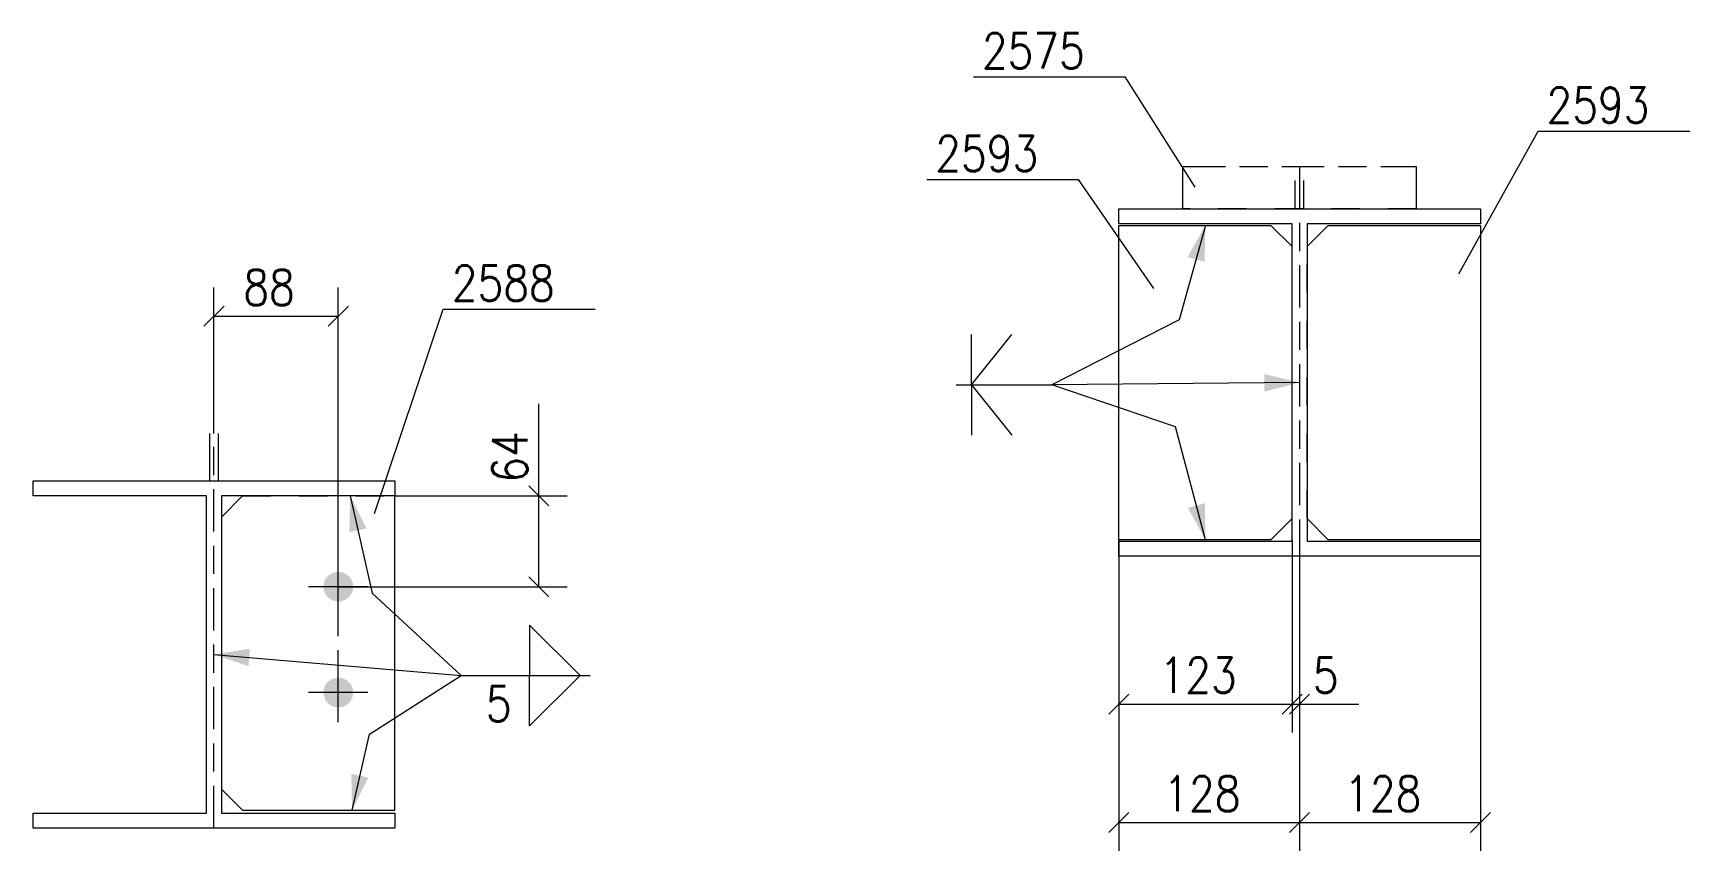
# Model space of a CAD drawing. Header units: millimetres. Extents: x 5 to 846, y 5 to 599.
# Drawn here: x 167.1 to 284.3, y 127.2 to 185.1 of the extents above; entities that cross this region are included whole.
import ezdxf

# ---------------------------------------------------------------- set-up
doc = ezdxf.new("R2010")
doc.units = ezdxf.units.MM
for name, pattern in [('XKITLINE00', [0]), ('XKITLINE02', [4, 2, -2]), ('XKITLINE06', [7, 3, -1, 2, -1])]:
    doc.linetypes.add(name, pattern=pattern)
for name, color, linetype, lineweight in [('Cota', 4, 'Continuous', 0), ('Marca da peça', 2, 'Continuous', 0), ('Objeto gráfico', 3, 'Continuous', 0), ('Parafuso', 3, 'Continuous', 0), ('Peça', 2, 'Continuous', 0), ('Solda', 1, 'Continuous', 0)]:
    doc.layers.add(name, color=color, linetype=linetype, lineweight=lineweight)
doc.styles.add('ROMANS', font='ROMANS__.TTF')
doc.styles.add('SIMPLEX', font='SIMPLEX_.TTF')

msp = doc.modelspace()

# ---------------------------------------------------------------- hatches: boundary and pattern name
at = {"layer": 'Parafuso'}
for points in [[(187.6, 145.95), (187.6, 145.97), (187.6, 146), (187.61, 146.02), (187.61, 146.05), (187.61, 146.08), (187.62, 146.1), (187.62, 146.13), (187.63, 146.15), (187.63, 146.18), (187.64, 146.2), (187.65, 146.23), (187.65, 146.25), (187.66, 146.27), (187.67, 146.3), (187.68, 146.32), (187.69, 146.35), (187.7, 146.37), (187.71, 146.39), (187.72, 146.42), (187.74, 146.44), (187.75, 146.46), (187.76, 146.48), (187.78, 146.5), (187.79, 146.53), (187.81, 146.55), (187.82, 146.57), (187.84, 146.59), (187.86, 146.61), (187.87, 146.63), (187.89, 146.65), (187.91, 146.66), (187.93, 146.68), (187.95, 146.7), (187.96, 146.72), (187.98, 146.73), (188, 146.75), (188.03, 146.76), (188.05, 146.78), (188.07, 146.79), (188.09, 146.81), (188.11, 146.82), (188.13, 146.83), (188.16, 146.85), (188.18, 146.86), (188.2, 146.87), (188.23, 146.88), (188.25, 146.89), (188.27, 146.9), (188.3, 146.91), (188.32, 146.92), (188.35, 146.93), (188.37, 146.93), (188.4, 146.94), (188.42, 146.95), (188.45, 146.95), (188.47, 146.96), (188.5, 146.96), (188.52, 146.96), (188.55, 146.97), (188.57, 146.97), (188.6, 146.97), (188.62, 146.97), (188.65, 146.97), (188.68, 146.97), (188.7, 146.97), (188.73, 146.97), (188.75, 146.97), (188.78, 146.96), (188.8, 146.96), (188.83, 146.96), (188.86, 146.95), (188.88, 146.95), (188.91, 146.94), (188.93, 146.93), (188.96, 146.93), (188.98, 146.92), (189, 146.91), (189.03, 146.9), (189.05, 146.89), (189.08, 146.88), (189.1, 146.87), (189.12, 146.86), (189.15, 146.85), (189.17, 146.83), (189.19, 146.82), (189.21, 146.81), (189.23, 146.79), (189.26, 146.78), (189.28, 146.76), (189.3, 146.75), (189.32, 146.73), (189.34, 146.72), (189.36, 146.7), (189.37, 146.68), (189.39, 146.66), (189.41, 146.65), (189.43, 146.63), (189.45, 146.61), (189.46, 146.59), (189.48, 146.57), (189.49, 146.55), (189.51, 146.53), (189.52, 146.5), (189.54, 146.48), (189.55, 146.46), (189.56, 146.44), (189.58, 146.42), (189.59, 146.39), (189.6, 146.37), (189.61, 146.35), (189.62, 146.32), (189.63, 146.3), (189.64, 146.27), (189.65, 146.25), (189.66, 146.23), (189.66, 146.2), (189.67, 146.18), (189.68, 146.15), (189.68, 146.13), (189.69, 146.1), (189.69, 146.08), (189.69, 146.05), (189.7, 146.02), (189.7, 146), (189.7, 145.97), (189.7, 145.95), (189.7, 145.92), (189.7, 145.9), (189.7, 145.87), (189.7, 145.84), (189.7, 145.82), (189.69, 145.79), (189.69, 145.77), (189.69, 145.74), (189.68, 145.72), (189.68, 145.69), (189.67, 145.67), (189.66, 145.64), (189.66, 145.62), (189.65, 145.59), (189.64, 145.57), (189.63, 145.54), (189.62, 145.52), (189.61, 145.5), (189.6, 145.47), (189.59, 145.45), (189.58, 145.43), (189.56, 145.4), (189.55, 145.38), (189.54, 145.36), (189.52, 145.34), (189.51, 145.32), (189.49, 145.3), (189.48, 145.28), (189.46, 145.25), (189.45, 145.24), (189.43, 145.22), (189.41, 145.2), (189.39, 145.18), (189.37, 145.16), (189.36, 145.14), (189.34, 145.13), (189.32, 145.11), (189.3, 145.09), (189.28, 145.08), (189.26, 145.06), (189.23, 145.05), (189.21, 145.03), (189.19, 145.02), (189.17, 145.01), (189.15, 144.99), (189.12, 144.98), (189.1, 144.97), (189.08, 144.96), (189.05, 144.95), (189.03, 144.94), (189, 144.93), (188.98, 144.92), (188.96, 144.92), (188.93, 144.91), (188.91, 144.9), (188.88, 144.9), (188.86, 144.89), (188.83, 144.89), (188.8, 144.88), (188.78, 144.88), (188.75, 144.88), (188.73, 144.87), (188.7, 144.87), (188.68, 144.87), (188.65, 144.87), (188.62, 144.87), (188.6, 144.87), (188.57, 144.87), (188.55, 144.88), (188.52, 144.88), (188.5, 144.88), (188.47, 144.89), (188.45, 144.89), (188.42, 144.9), (188.4, 144.9), (188.37, 144.91), (188.35, 144.92), (188.32, 144.92), (188.3, 144.93), (188.27, 144.94), (188.25, 144.95), (188.23, 144.96), (188.2, 144.97), (188.18, 144.98), (188.16, 144.99), (188.13, 145.01), (188.11, 145.02), (188.09, 145.03), (188.07, 145.05), (188.05, 145.06), (188.03, 145.08), (188, 145.09), (187.98, 145.11), (187.96, 145.13), (187.95, 145.14), (187.93, 145.16), (187.91, 145.18), (187.89, 145.2), (187.87, 145.22), (187.86, 145.24), (187.84, 145.25), (187.82, 145.28), (187.81, 145.3), (187.79, 145.32), (187.78, 145.34), (187.76, 145.36), (187.75, 145.38), (187.74, 145.4), (187.72, 145.43), (187.71, 145.45), (187.7, 145.47), (187.69, 145.5), (187.68, 145.52), (187.67, 145.54), (187.66, 145.57), (187.65, 145.59), (187.65, 145.62), (187.64, 145.64), (187.63, 145.67), (187.63, 145.69), (187.62, 145.72), (187.62, 145.74), (187.61, 145.77), (187.61, 145.79), (187.61, 145.82), (187.6, 145.84), (187.6, 145.87), (187.6, 145.9), (187.6, 145.92)], [(187.6, 138.45), (187.6, 138.47), (187.6, 138.5), (187.61, 138.52), (187.61, 138.55), (187.61, 138.58), (187.62, 138.6), (187.62, 138.63), (187.63, 138.65), (187.63, 138.68), (187.64, 138.7), (187.65, 138.73), (187.65, 138.75), (187.66, 138.77), (187.67, 138.8), (187.68, 138.82), (187.69, 138.85), (187.7, 138.87), (187.71, 138.89), (187.72, 138.92), (187.74, 138.94), (187.75, 138.96), (187.76, 138.98), (187.78, 139), (187.79, 139.03), (187.81, 139.05), (187.82, 139.07), (187.84, 139.09), (187.86, 139.11), (187.87, 139.13), (187.89, 139.15), (187.91, 139.16), (187.93, 139.18), (187.95, 139.2), (187.96, 139.22), (187.98, 139.23), (188, 139.25), (188.03, 139.26), (188.05, 139.28), (188.07, 139.29), (188.09, 139.31), (188.11, 139.32), (188.13, 139.33), (188.16, 139.35), (188.18, 139.36), (188.2, 139.37), (188.23, 139.38), (188.25, 139.39), (188.27, 139.4), (188.3, 139.41), (188.32, 139.42), (188.35, 139.43), (188.37, 139.43), (188.4, 139.44), (188.42, 139.45), (188.45, 139.45), (188.47, 139.46), (188.5, 139.46), (188.52, 139.46), (188.55, 139.47), (188.57, 139.47), (188.6, 139.47), (188.62, 139.47), (188.65, 139.47), (188.68, 139.47), (188.7, 139.47), (188.73, 139.47), (188.75, 139.47), (188.78, 139.46), (188.8, 139.46), (188.83, 139.46), (188.86, 139.45), (188.88, 139.45), (188.91, 139.44), (188.93, 139.43), (188.96, 139.43), (188.98, 139.42), (189, 139.41), (189.03, 139.4), (189.05, 139.39), (189.08, 139.38), (189.1, 139.37), (189.12, 139.36), (189.15, 139.35), (189.17, 139.33), (189.19, 139.32), (189.21, 139.31), (189.23, 139.29), (189.26, 139.28), (189.28, 139.26), (189.3, 139.25), (189.32, 139.23), (189.34, 139.22), (189.36, 139.2), (189.37, 139.18), (189.39, 139.16), (189.41, 139.15), (189.43, 139.13), (189.45, 139.11), (189.46, 139.09), (189.48, 139.07), (189.49, 139.05), (189.51, 139.03), (189.52, 139), (189.54, 138.98), (189.55, 138.96), (189.56, 138.94), (189.58, 138.92), (189.59, 138.89), (189.6, 138.87), (189.61, 138.85), (189.62, 138.82), (189.63, 138.8), (189.64, 138.77), (189.65, 138.75), (189.66, 138.73), (189.66, 138.7), (189.67, 138.68), (189.68, 138.65), (189.68, 138.63), (189.69, 138.6), (189.69, 138.58), (189.69, 138.55), (189.7, 138.52), (189.7, 138.5), (189.7, 138.47), (189.7, 138.45), (189.7, 138.42), (189.7, 138.4), (189.7, 138.37), (189.7, 138.34), (189.7, 138.32), (189.69, 138.29), (189.69, 138.27), (189.69, 138.24), (189.68, 138.22), (189.68, 138.19), (189.67, 138.17), (189.66, 138.14), (189.66, 138.12), (189.65, 138.09), (189.64, 138.07), (189.63, 138.04), (189.62, 138.02), (189.61, 138), (189.6, 137.97), (189.59, 137.95), (189.58, 137.93), (189.56, 137.9), (189.55, 137.88), (189.54, 137.86), (189.52, 137.84), (189.51, 137.82), (189.49, 137.8), (189.48, 137.78), (189.46, 137.75), (189.45, 137.74), (189.43, 137.72), (189.41, 137.7), (189.39, 137.68), (189.37, 137.66), (189.36, 137.64), (189.34, 137.63), (189.32, 137.61), (189.3, 137.59), (189.28, 137.58), (189.26, 137.56), (189.23, 137.55), (189.21, 137.53), (189.19, 137.52), (189.17, 137.51), (189.15, 137.49), (189.12, 137.48), (189.1, 137.47), (189.08, 137.46), (189.05, 137.45), (189.03, 137.44), (189, 137.43), (188.98, 137.42), (188.96, 137.42), (188.93, 137.41), (188.91, 137.4), (188.88, 137.4), (188.86, 137.39), (188.83, 137.39), (188.8, 137.38), (188.78, 137.38), (188.75, 137.38), (188.73, 137.37), (188.7, 137.37), (188.68, 137.37), (188.65, 137.37), (188.62, 137.37), (188.6, 137.37), (188.57, 137.37), (188.55, 137.38), (188.52, 137.38), (188.5, 137.38), (188.47, 137.39), (188.45, 137.39), (188.42, 137.4), (188.4, 137.4), (188.37, 137.41), (188.35, 137.42), (188.32, 137.42), (188.3, 137.43), (188.27, 137.44), (188.25, 137.45), (188.23, 137.46), (188.2, 137.47), (188.18, 137.48), (188.16, 137.49), (188.13, 137.51), (188.11, 137.52), (188.09, 137.53), (188.07, 137.55), (188.05, 137.56), (188.03, 137.58), (188, 137.59), (187.98, 137.61), (187.96, 137.63), (187.95, 137.64), (187.93, 137.66), (187.91, 137.68), (187.89, 137.7), (187.87, 137.72), (187.86, 137.74), (187.84, 137.75), (187.82, 137.78), (187.81, 137.8), (187.79, 137.82), (187.78, 137.84), (187.76, 137.86), (187.75, 137.88), (187.74, 137.9), (187.72, 137.93), (187.71, 137.95), (187.7, 137.97), (187.69, 138), (187.68, 138.02), (187.67, 138.04), (187.66, 138.07), (187.65, 138.09), (187.65, 138.12), (187.64, 138.14), (187.63, 138.17), (187.63, 138.19), (187.62, 138.22), (187.62, 138.24), (187.61, 138.27), (187.61, 138.29), (187.61, 138.32), (187.6, 138.34), (187.6, 138.37), (187.6, 138.4), (187.6, 138.42)]]:
    msp.add_hatch(color=7, dxfattribs=at).paths.add_polyline_path(points, flags=17)
at = {"layer": 'Solda'}
for points in [[(250.02, 171.51), (249.96, 168.93), (248.75, 169.27)], [(256.68, 160.38), (254.19, 159.73), (254.18, 160.98)], [(189.49, 152.35), (190.65, 150.05), (189.43, 149.77)], [(250.02, 149.25), (248.77, 151.5), (249.98, 151.83)], [(179.85, 141.12), (182.39, 141.53), (182.29, 140.29)], [(189.62, 130.09), (189.57, 132.67), (190.78, 132.39)]]:
    msp.add_hatch(color=7, dxfattribs=at).paths.add_polyline_path(points, flags=17)

# ---------------------------------------------------------------- linework, layer by layer
at = {"layer": 'Cota', "color": 7, "linetype": 'XKITLINE00', "lineweight": 0}
for p, q in [((179.85, 156.76), (179.85, 167.12)), ((188.65, 145.92), (188.65, 167.12)), ((180.56, 165.78), (179.14, 164.37)), ((189.36, 165.78), (187.94, 164.37)), ((179.85, 165.07), (188.65, 165.07)), ((202.85, 152.35), (202.85, 158.87)), ((202.85, 152.35), (202.85, 158.87)), ((202.14, 153.06), (203.56, 151.64)), ((192.65, 152.35), (204.85, 152.35)), ((202.85, 145.92), (202.85, 152.35)), ((243.88, 149.25), (243.88, 127.21)), ((256.16, 149.25), (256.16, 135.6)), ((256.16, 149.25), (256.16, 135.6)), ((256.68, 149.25), (256.68, 135.6)), ((256.68, 149.25), (256.68, 127.21)), ((256.68, 149.25), (256.68, 127.21)), ((269.48, 149.25), (269.48, 127.21)), ((243.88, 148.08), (243.88, 135.6)), ((202.14, 146.63), (203.56, 145.21)), ((188.65, 145.92), (204.85, 145.92)), ((244.59, 138.31), (243.18, 136.89)), ((243.88, 137.6), (256.16, 137.6)), ((256.87, 138.31), (255.45, 136.89)), ((256.87, 138.31), (255.45, 136.89)), ((257.39, 138.31), (255.98, 136.89)), ((256.16, 137.6), (256.68, 137.6)), ((256.68, 137.6), (260.88, 137.6)), ((256.68, 137.6), (260.88, 137.6)), ((244.59, 129.92), (243.18, 128.5)), ((243.88, 129.21), (256.68, 129.21)), ((257.39, 129.92), (255.98, 128.5)), ((257.39, 129.92), (255.98, 128.5)), ((256.68, 129.21), (269.48, 129.21)), ((270.19, 129.92), (268.78, 128.5))]:
    msp.add_line(p, q, dxfattribs=at)
at = {"layer": 'Cota', "color": 3}
for p in [(179.85, 165.07), (188.65, 165.07), (202.85, 152.35), (202.85, 145.92), (243.88, 137.6), (256.16, 137.6), (256.16, 137.6), (256.68, 137.6), (243.88, 129.21), (256.68, 129.21), (256.68, 129.21), (269.48, 129.21)]:
    msp.add_point(p, dxfattribs=at)
at = {"layer": 'Marca da peça', "color": 7, "linetype": 'XKITLINE00', "lineweight": 0}
for p, q in [((233.6, 182.03), (244.35, 182.03)), ((249.3, 174.21), (244.35, 182.03)), ((267.95, 168.09), (273.56, 178.18)), ((273.56, 178.18), (284.31, 178.18)), ((230.3, 174.75), (241.04, 174.75)), ((246.37, 167.03), (241.04, 174.75)), ((191.2, 151.11), (196.08, 165.57)), ((196.08, 165.57), (206.82, 165.57))]:
    msp.add_line(p, q, dxfattribs=at)
at = {"layer": 'Objeto gráfico', "color": 7, "linetype": 'XKITLINE06', "lineweight": 0}
for p, q in [((248.43, 175.69), (264.93, 175.69)), ((256.68, 175.69), (256.68, 149.25)), ((179.85, 128.82), (179.85, 156.76)), ((188.65, 138.42), (188.65, 145.92))]:
    msp.add_line(p, q, dxfattribs=at)
at = {"layer": 'Parafuso', "color": 7, "linetype": 'XKITLINE00', "lineweight": 0}
for p, q in [((188.65, 143.82), (188.65, 148.02)), ((190.75, 145.92), (186.55, 145.92)), ((188.65, 136.32), (188.65, 140.52)), ((190.75, 138.42), (186.55, 138.42))]:
    msp.add_line(p, q, dxfattribs=at)
at = {"layer": 'Peça', "color": 4, "linetype": 'XKITLINE00', "lineweight": 0}
for p, q in [((248.43, 172.68), (248.43, 175.69)), ((264.93, 175.69), (264.93, 172.68)), ((243.88, 171.61), (243.88, 172.68)), ((243.88, 172.68), (269.48, 172.68)), ((269.48, 172.68), (269.48, 171.61)), ((256.16, 171.61), (243.88, 171.61)), ((243.88, 149.25), (243.88, 171.51)), ((243.88, 171.51), (254.66, 171.51)), ((256.16, 170.01), (254.66, 171.51)), ((256.16, 149.15), (256.16, 171.61)), ((269.48, 171.61), (257.21, 171.61)), ((257.21, 171.61), (257.21, 149.15)), ((257.21, 170.01), (258.71, 171.51)), ((258.71, 171.51), (269.48, 171.51)), ((269.48, 171.51), (269.48, 149.25)), ((179.54, 156.76), (179.54, 153.42)), ((180.16, 153.42), (180.16, 156.76)), ((167.05, 152.35), (167.05, 153.42)), ((167.05, 153.42), (192.65, 153.42)), ((179.54, 153.42), (180.16, 153.42)), ((192.65, 153.42), (192.65, 152.35)), ((179.33, 152.35), (167.05, 152.35)), ((179.33, 129.89), (179.33, 152.35)), ((181.88, 152.35), (180.38, 150.85)), ((192.65, 152.35), (180.38, 152.35)), ((180.38, 152.35), (180.38, 129.89)), ((192.65, 130.09), (192.65, 152.35)), ((256.16, 150.75), (254.66, 149.25)), ((258.71, 149.25), (257.21, 150.75)), ((254.66, 149.25), (243.88, 149.25)), ((243.88, 148.08), (243.88, 149.15)), ((243.88, 149.15), (256.16, 149.15)), ((257.21, 149.15), (269.48, 149.15)), ((269.48, 149.25), (258.71, 149.25)), ((269.48, 149.15), (269.48, 148.08)), ((269.48, 148.08), (243.88, 148.08)), ((180.38, 131.59), (181.88, 130.09)), ((167.05, 128.82), (167.05, 129.89)), ((167.05, 129.89), (179.33, 129.89)), ((180.38, 129.89), (192.65, 129.89)), ((181.88, 130.09), (192.65, 130.09)), ((192.65, 129.89), (192.65, 128.82)), ((192.65, 128.82), (167.05, 128.82))]:
    msp.add_line(p, q, dxfattribs=at)
at = {"layer": 'Peça', "color": 7, "linetype": 'XKITLINE02', "lineweight": 0}
for p, q in [((256.37, 172.68), (256.37, 175.69)), ((256.99, 172.68), (256.99, 175.69)), ((264.93, 172.68), (248.43, 172.68)), ((256.16, 150.75), (256.16, 170.01)), ((257.21, 150.75), (257.21, 170.01)), ((181.88, 152.35), (192.65, 152.35)), ((180.38, 150.85), (180.38, 131.59))]:
    msp.add_line(p, q, dxfattribs=at)
at = {"layer": 'Solda', "color": 7, "linetype": 'XKITLINE00', "lineweight": 0}
for p, q in [((250.02, 171.51), (248.17, 164.81)), ((248.17, 164.81), (239.14, 160.22)), ((232.39, 160.22), (239.14, 160.22)), ((256.68, 160.38), (239.14, 160.22)), ((247.89, 157.24), (239.14, 160.22)), ((250.02, 149.25), (247.89, 157.24)), ((189.49, 152.35), (191.05, 145.47)), ((191.05, 145.47), (197.34, 139.63)), ((179.85, 141.12), (197.34, 139.63)), ((190.85, 135.47), (197.34, 139.63)), ((197.34, 139.63), (206.48, 139.63)), ((189.62, 130.09), (190.85, 135.47))]:
    msp.add_line(p, q, dxfattribs=at)
at = {"layer": 'Solda', "color": 3, "linetype": 'XKITLINE00', "lineweight": 0}
for p, q in [((233.46, 160.22), (236.32, 163.79)), ((233.46, 160.22), (233.46, 163.79)), ((233.46, 160.22), (236.32, 156.65)), ((233.46, 160.22), (233.46, 156.65)), ((205.77, 139.63), (202.19, 143.2)), ((202.19, 143.2), (202.19, 139.63)), ((202.19, 139.63), (205.77, 139.63)), ((202.19, 139.63), (205.77, 139.63)), ((205.77, 139.63), (202.19, 136.06)), ((202.19, 136.06), (202.19, 139.63))]:
    msp.add_line(p, q, dxfattribs=at)

# ---------------------------------------------------------------- texts
at = {"layer": 'Cota', "color": 3, "style": 'SIMPLEX', "width": 0.85}
for s, p in [('88', (181.93, 165.87)), ('123', (246.77, 138.4)), ('5', (257.62, 138.4)), ('128', (247.04, 130.01)), ('128', (259.84, 130.01))]:
    msp.add_text(s, height=2.5, dxfattribs=at).set_placement(p)
msp.add_text('64', height=2.5, rotation=90.0002, dxfattribs=at).set_placement((202.05, 153.29))
at = {"layer": 'Marca da peça', "color": 4, "style": 'ROMANS', "width": 0.85}
for s, p in [('2575', (234.2, 182.63)), ('2593', (274.16, 178.78)), ('2593', (230.9, 175.35)), ('2588', (196.68, 166.17))]:
    msp.add_text(s, height=2.5, dxfattribs=at).set_placement(p)
at = {"layer": 'Solda', "color": 3, "style": 'ROMANS', "width": 0.85}
msp.add_text('5', height=2.5, dxfattribs=at).set_placement((199.09, 136.38))

doc.saveas('drawing.dxf')
